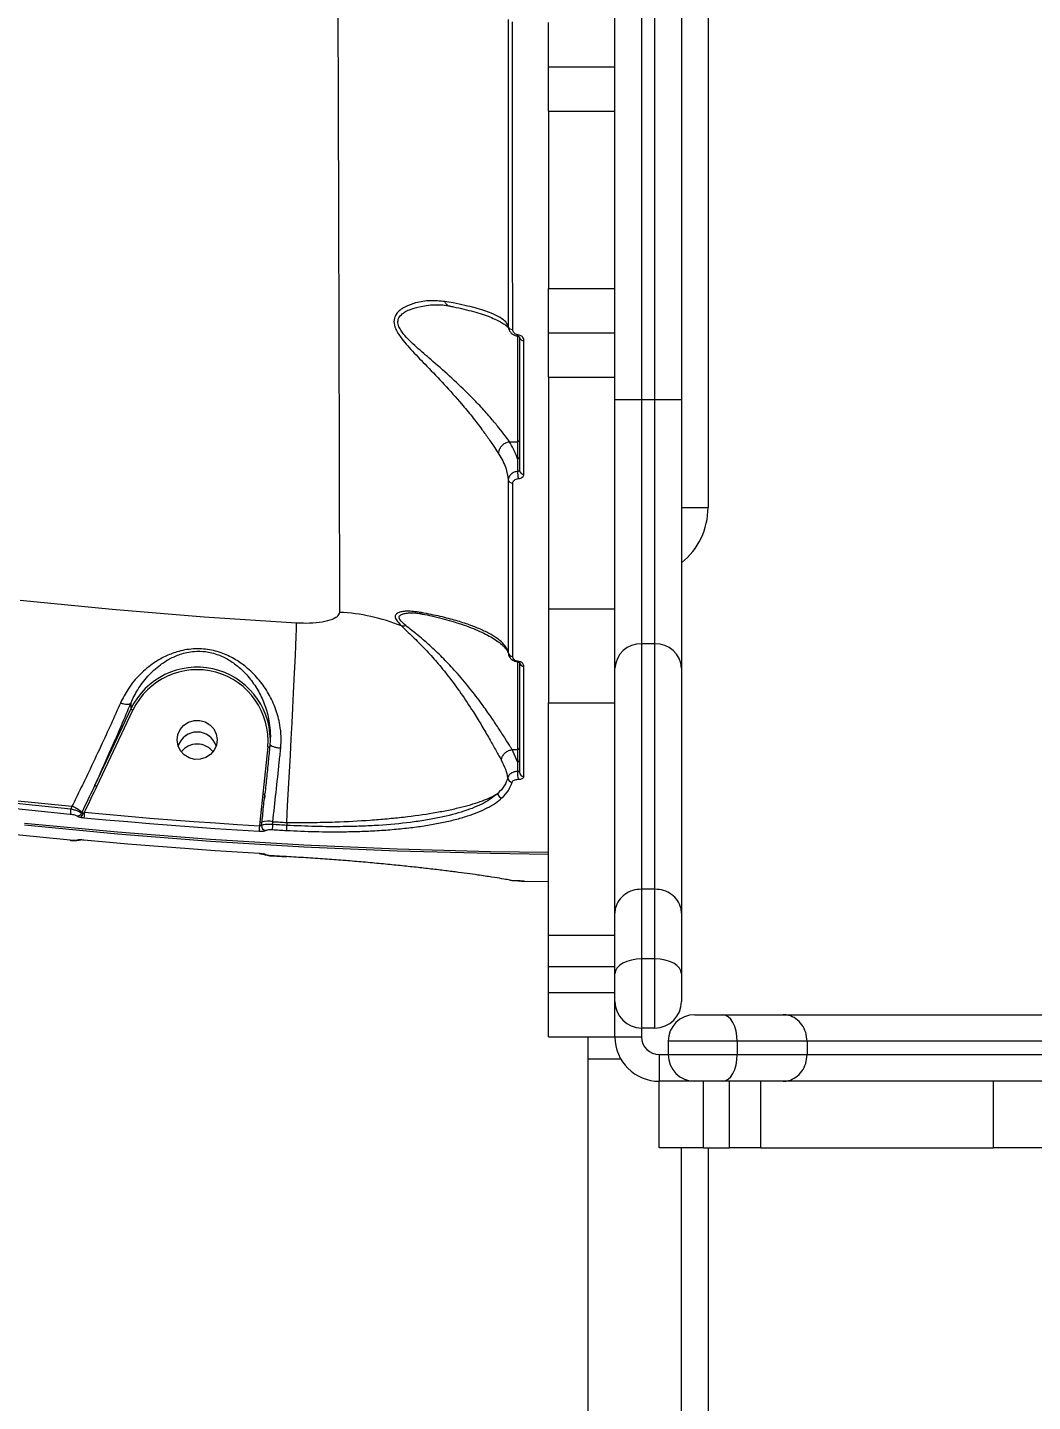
# Model space of a CAD drawing. Header units: millimetres. Extents: x -6328 to 5334, y -5037 to 4112.
# Drawn here: x -1314.1 to -1087.5, y 317.1 to 626.9 of the extents above; entities that cross this region are included whole.
import ezdxf

# ---------------------------------------------------------------- set-up
doc = ezdxf.new("R2010")
doc.units = ezdxf.units.MM
for name, color, linetype in [('DIKOM_ОБЪЕКТ', 7, 'Continuous'), ('DIKOM_РАЗМЕР_ЗОНА', 7, 'Continuous'), ('DIKOM_РАЗМЕР_ОБЪЕКТА', 7, 'Continuous')]:
    doc.layers.add(name, color=color, linetype=linetype)
doc.styles.add('style1', font='arial.ttf', dxfattribs={"width": 0.8})
doc.dimstyles.new('1-50', dxfattribs={"dimtxt": 300, "dimasz": 200, "dimexe": 100, "dimexo": 0, "dimgap": 100, "dimtad": 1, "dimtxsty": 'style1', "dimcen": 200, "dimclrd": 7, "dimclre": 7, "dimclrt": 7, "dimadec": 1, "dimazin": 2, "dimtfac": 1, "dimtmove": 0, "dimatfit": 2, "dimfxl": 0, "dimlwd": 25, "dimlwe": 18, "dimarcsym": 0})

# ---------------------------------------------------------------- blocks, each defined once
blk = doc.blocks.new('*D0')
at = {"layer": 'Defpoints', "color": 0, "transparency": 16777216}
for p in [(-3539.45, 760.32), (3333.52, 448.13), (3333.52, -4437.11)]:
    blk.add_point(p, dxfattribs=at)
at = {"layer": 'DIKOM_РАЗМЕР_ОБЪЕКТА', "color": 7, "lineweight": 18, "transparency": 16777216}
for p, q in [((-3539.45, 760.32), (-3539.45, -4537.11)), ((3333.52, 448.13), (3333.52, -4537.11))]:
    blk.add_line(p, q, dxfattribs=at)
at = {"layer": 'DIKOM_РАЗМЕР_ОБЪЕКТА', "color": 7, "lineweight": 25, "transparency": 16777216}
blk.add_line((-3339.45, -4437.11), (3133.52, -4437.11), dxfattribs=at)
at = {"layer": 'DIKOM_РАЗМЕР_ОБЪЕКТА', "color": 7, "transparency": 16777216}
for points in [[(-3339.45, -4403.77), (-3339.45, -4470.44), (-3539.45, -4437.11)], [(3133.52, -4403.77), (3133.52, -4470.44), (3333.52, -4437.11)]]:
    blk.add_solid(points, dxfattribs=at)
at = {"layer": 'DIKOM_РАЗМЕР_ОБЪЕКТА', "color": 7, "transparency": 16777216, "insert": (-102.96, -4183.94), "char_height": 300, "attachment_point": 5, "style": 'style1'}
blk.add_mtext('6900', dxfattribs=at)
blk = doc.blocks.new('*D1')
at = {"layer": 'Defpoints', "color": 0, "transparency": 16777216}
for p in [(-5040.91, 625.75), (5333.52, 448.13), (5333.52, -4936.78)]:
    blk.add_point(p, dxfattribs=at)
at = {"layer": 'DIKOM_РАЗМЕР_ЗОНА', "color": 7, "lineweight": 18, "transparency": 16777216}
for p, q in [((-5040.91, 625.75), (-5040.91, -5036.78)), ((5333.52, 448.13), (5333.52, -5036.78))]:
    blk.add_line(p, q, dxfattribs=at)
at = {"layer": 'DIKOM_РАЗМЕР_ЗОНА', "color": 7, "lineweight": 25, "transparency": 16777216}
blk.add_line((-4840.91, -4936.78), (5133.52, -4936.78), dxfattribs=at)
at = {"layer": 'DIKOM_РАЗМЕР_ЗОНА', "color": 7, "transparency": 16777216}
for points in [[(-4840.91, -4903.45), (-4840.91, -4970.11), (-5040.91, -4936.78)], [(5133.52, -4903.45), (5133.52, -4970.11), (5333.52, -4936.78)]]:
    blk.add_solid(points, dxfattribs=at)
at = {"layer": 'DIKOM_РАЗМЕР_ЗОНА', "color": 7, "transparency": 16777216, "insert": (-104.69, -4683.61), "char_height": 300, "attachment_point": 5, "style": 'style1'}
blk.add_mtext('10400', dxfattribs=at)
blk = doc.blocks.new('*D2')
at = {"layer": 'Defpoints', "color": 0, "transparency": 16777216}
for p in [(-5303.77, 2121.42), (-1621.11, 2121.42), (560.33, -2395.62)]:
    blk.add_point(p, dxfattribs=at)
at = {"layer": 'DIKOM_РАЗМЕР_ОБЪЕКТА', "color": 7, "lineweight": 18, "transparency": 16777216}
for p, q in [((-1621.11, 2121.42), (-5403.77, 2121.42)), ((560.33, -2395.62), (-5403.77, -2395.62))]:
    blk.add_line(p, q, dxfattribs=at)
at = {"layer": 'DIKOM_РАЗМЕР_ОБЪЕКТА', "color": 7, "lineweight": 25, "transparency": 16777216}
blk.add_line((-5303.77, -2195.62), (-5303.77, 1921.42), dxfattribs=at)
at = {"layer": 'DIKOM_РАЗМЕР_ОБЪЕКТА', "color": 7, "transparency": 16777216}
for points in [[(-5337.11, 1921.42), (-5270.44, 1921.42), (-5303.77, 2121.42)], [(-5337.11, -2195.62), (-5270.44, -2195.62), (-5303.77, -2395.62)]]:
    blk.add_solid(points, dxfattribs=at)
at = {"layer": 'DIKOM_РАЗМЕР_ОБЪЕКТА', "color": 7, "transparency": 16777216, "insert": (-5556.94, -137.1), "char_height": 300, "attachment_point": 5, "rotation": 90, "style": 'style1'}
blk.add_mtext('4500', dxfattribs=at)
blk = doc.blocks.new('*D3')
at = {"layer": 'Defpoints', "color": 0, "transparency": 16777216}
for p in [(-1814.92, 4111.71), (-5877.98, -3895.62), (33.33, -3895.62)]:
    blk.add_point(p, dxfattribs=at)
at = {"layer": 'DIKOM_РАЗМЕР_ЗОНА', "color": 7, "lineweight": 18, "transparency": 16777216}
for p, q in [((-1814.92, 4111.71), (-5977.98, 4111.71)), ((33.33, -3895.62), (-5977.98, -3895.62))]:
    blk.add_line(p, q, dxfattribs=at)
at = {"layer": 'DIKOM_РАЗМЕР_ЗОНА', "color": 7, "lineweight": 25, "transparency": 16777216}
blk.add_line((-5877.98, 3911.71), (-5877.98, -3695.62), dxfattribs=at)
at = {"layer": 'DIKOM_РАЗМЕР_ЗОНА', "color": 7, "transparency": 16777216}
for points in [[(-5911.31, 3911.71), (-5844.65, 3911.71), (-5877.98, 4111.71)], [(-5911.31, -3695.62), (-5844.65, -3695.62), (-5877.98, -3895.62)]]:
    blk.add_solid(points, dxfattribs=at)
at = {"layer": 'DIKOM_РАЗМЕР_ЗОНА', "color": 7, "transparency": 16777216, "insert": (-6131.15, 108.05), "char_height": 300, "attachment_point": 5, "rotation": 90, "style": 'style1'}
blk.add_mtext('8000', dxfattribs=at)

msp = doc.modelspace()

# ---------------------------------------------------------------- linework, layer by layer
at = {"layer": 'DIKOM_ОБЪЕКТ', "color": 7, "linetype": 'Continuous', "lineweight": 15}
for p, q in [((-1181.67, 542.969), (-1181.67, 740.195)), ((-1175.67, 740.195), (-1175.67, 542.969)), ((-1172.67, 542.969), (-1172.67, 740.195)), ((-1166.67, 740.195), (-1166.67, 542.969)), ((-1160.67, 656.408), (-1160.67, 518.676)), ((-1196.67, 618.02), (-1196.67, 628.02)), ((-1196.67, 618.02), (-1181.67, 618.02)), ((-1196.67, 608.02), (-1196.67, 618.02)), ((-1196.67, 608.02), (-1181.67, 608.02)), ((-1196.67, 608.02), (-1196.67, 568.02)), ((-1196.67, 568.02), (-1181.67, 568.02)), ((-1196.67, 558.02), (-1196.67, 568.02)), ((-1221.951, 564.323), (-1221.738, 564.307)), ((-1196.67, 558.02), (-1181.67, 558.02)), ((-1196.67, 548.02), (-1196.67, 558.02)), ((-1203.67, 557.37), (-1203.67, 533.504)), ((-1196.67, 548.02), (-1181.67, 548.02)), ((-1196.67, 548.02), (-1196.67, 495.836)), ((-1175.67, 542.969), (-1181.67, 542.969)), ((-1181.67, 482.421), (-1181.67, 542.969)), ((-1175.67, 542.969), (-1175.67, 487.926)), ((-1172.67, 542.969), (-1175.67, 542.969)), ((-1172.67, 487.926), (-1172.67, 542.969)), ((-1166.67, 542.969), (-1172.67, 542.969)), ((-1166.67, 542.969), (-1166.67, 482.421)), ((-1205.453, 533.504), (-1205.457, 533.504)), ((-1205.453, 533.504), (-1203.67, 533.504)), ((-1203.67, 533.504), (-1203.67, 529.64)), ((-1166.67, 518.676), (-1160.67, 518.676)), ((-1196.67, 495.836), (-1181.67, 495.836)), ((-1196.67, 495.836), (-1196.67, 474.623)), ((-1227.812, 494.882), (-1227.466, 494.855)), ((-1175.67, 487.926), (-1175.67, 432.619)), ((-1172.67, 487.926), (-1175.67, 487.926)), ((-1172.67, 432.619), (-1172.67, 487.926)), ((-1203.67, 483.936), (-1203.67, 464.077)), ((-1203.162, 483.683), (-1203.166, 483.729)), ((-1181.67, 427.18), (-1181.67, 482.421)), ((-1166.67, 482.421), (-1166.67, 427.18)), ((-1290.781, 474.582), (-1290.781, 473.301)), ((-1196.67, 474.623), (-1181.67, 474.623)), ((-1196.67, 422.24), (-1196.67, 474.623)), ((-1290.781, 473.301), (-1298.907, 456.077)), ((-1298.454, 455.783), (-1290.328, 473.007)), ((-1259.939, 464.707), (-1261.088, 454.084)), ((-1204.837, 464.077), (-1204.841, 464.076)), ((-1204.837, 464.077), (-1203.67, 464.077)), ((-1203.67, 461.303), (-1204.837, 464.077)), ((-1203.67, 464.077), (-1203.67, 461.303)), ((-1261.088, 454.084), (-1261.735, 447.707)), ((-1260.63, 453.766), (-1260.704, 453.058)), ((-1304.079, 451.305), (-1304.374, 450.68)), ((-1301.844, 449.92), (-1301.941, 449.715)), ((-1261.735, 447.707), (-1261.829, 446.834)), ((-1261.327, 446.965), (-1261.245, 447.728)), ((-1258.864, 447.185), (-1258.794, 447.832)), ((-1255.67, 447.654), (-1255.67, 447.003)), ((-1302.061, 443.706), (-1302.137, 443.72)), ((-1261.889, 440.635), (-1261.89, 440.644)), ((-1258.921, 440.118), (-1258.922, 440.127)), ((-1258.921, 440.118), (-1255.725, 439.936)), ((-1255.725, 439.936), (-1255.726, 439.945)), ((-1202.167, 434.397), (-1202.348, 434.413)), ((-1202.182, 434.485), (-1202.182, 434.425)), ((-1202.182, 434.404), (-1196.67, 434.376)), ((-1175.67, 432.619), (-1175.67, 416.892)), ((-1172.67, 432.619), (-1175.67, 432.619)), ((-1172.67, 416.892), (-1172.67, 432.619)), ((-1181.67, 413.543), (-1181.67, 427.18)), ((-1166.67, 427.18), (-1166.67, 413.543)), ((-1196.67, 422.24), (-1181.67, 422.24)), ((-1196.67, 415.169), (-1196.67, 422.24)), ((-1196.67, 415.169), (-1181.67, 415.169)), ((-1196.67, 409.311), (-1196.67, 415.169)), ((-1175.67, 416.892), (-1175.67, 401.311)), ((-1172.67, 416.892), (-1175.67, 416.892)), ((-1172.67, 401.311), (-1172.67, 416.892)), ((-1181.67, 407.311), (-1181.67, 413.543)), ((-1166.67, 413.543), (-1166.67, 407.311)), ((-1196.67, 409.311), (-1181.67, 409.311)), ((-1196.67, 399.311), (-1196.67, 409.311)), ((-1181.67, 399.311), (-1181.67, 407.311)), ((-1163.67, 404.311), (-1157.438, 404.311)), ((-1157.438, 404.311), (-1143.744, 404.311)), ((-1143.744, 404.311), (-1080.528, 404.311)), ((-1172.67, 401.311), (-1175.67, 401.311)), ((-1175.67, 401.311), (-1175.67, 399.311)), ((-1196.67, 399.311), (-1181.67, 399.311)), ((-1187.67, 394.311), (-1187.67, 399.311)), ((-1181.67, 399.311), (-1175.67, 399.311)), ((-1154.089, 398.311), (-1169.67, 398.311)), ((-1169.67, 398.311), (-1169.67, 395.311)), ((-1154.089, 398.311), (-1154.089, 395.311)), ((-1138.362, 398.311), (-1154.089, 398.311)), ((-1138.362, 398.311), (-1138.362, 395.311)), ((-1075.133, 398.311), (-1138.362, 398.311)), ((-1187.67, 314.311), (-1187.67, 394.311)), ((-1180.33, 394.311), (-1187.67, 394.311)), ((-1171.67, 395.311), (-1171.67, 389.311)), ((-1171.67, 395.311), (-1169.67, 395.311)), ((-1169.67, 395.311), (-1154.089, 395.311)), ((-1154.089, 395.311), (-1138.362, 395.311)), ((-1138.362, 395.311), (-1075.133, 395.311)), ((-1171.67, 374.311), (-1171.67, 389.311)), ((-1163.67, 389.311), (-1171.67, 389.311)), ((-1157.438, 389.311), (-1163.67, 389.311)), ((-1161.67, 374.311), (-1161.67, 389.311)), ((-1143.744, 389.311), (-1157.438, 389.311)), ((-1155.812, 374.311), (-1155.812, 389.311)), ((-1148.741, 374.311), (-1148.741, 389.311)), ((-1080.528, 389.311), (-1143.744, 389.311)), ((-1096.358, 374.311), (-1096.358, 389.311)), ((-1161.67, 374.311), (-1171.67, 374.311)), ((-1166.67, 314.311), (-1166.67, 374.311)), ((-1161.67, 374.311), (-1155.812, 374.311)), ((-1160.67, 374.311), (-1160.67, -252.013)), ((-1148.741, 374.311), (-1155.812, 374.311)), ((-1148.741, 374.311), (-1096.358, 374.311)), ((-1075.145, 374.311), (-1096.358, 374.311))]:
    msp.add_line(p, q, dxfattribs=at)
at = {"layer": 'DIKOM_ОБЪЕКТ', "color": 7, "linetype": 'Continuous', "lineweight": 15, "flags": 128}
for points in [[(-1203.601, 557.306), (-1203.591, 557.291), (-1203.585, 557.289)], [(-1253.44, 492.595), (-1274.251, 493.934), (-1295.035, 495.639), (-1315.784, 497.709)], [(-1255.67, 447.654), (-1255.455, 451.437), (-1255.242, 455.249), (-1255.034, 459.055), (-1254.83, 462.82), (-1254.635, 466.511), (-1254.449, 470.092), (-1254.274, 473.532), (-1254.112, 476.799), (-1253.964, 479.864), (-1253.832, 482.699), (-1253.716, 485.277), (-1253.618, 487.575), (-1253.539, 489.572), (-1253.479, 491.251), (-1253.44, 492.595)], [(-1203.576, 483.862), (-1203.563, 483.864), (-1203.548, 483.872), (-1203.532, 483.888), (-1203.516, 483.91), (-1203.5, 483.939), (-1203.483, 483.975)], [(-1271.523, 465.095), (-1272.037, 463.94), (-1272.861, 462.974), (-1273.928, 462.277), (-1275.152, 461.903), (-1276.432, 461.884), (-1277.667, 462.221), (-1278.754, 462.887), (-1279.608, 463.828), (-1280.157, 464.967), (-1280.359, 466.213), (-1280.195, 467.464), (-1279.681, 468.619), (-1278.857, 469.585), (-1277.79, 470.283), (-1276.567, 470.656), (-1275.286, 470.675), (-1274.052, 470.338), (-1272.964, 469.672), (-1272.111, 468.732), (-1271.561, 467.592), (-1271.36, 466.346), (-1271.523, 465.095)], [(-1413.463, 464.906), (-1399.923, 462.45), (-1386.355, 460.147), (-1372.762, 457.996), (-1359.144, 455.998), (-1345.505, 454.152), (-1331.845, 452.46), (-1318.166, 450.92), (-1304.47, 449.534)], [(-1304.374, 450.68), (-1318.058, 452.065), (-1331.726, 453.603), (-1345.374, 455.294), (-1359.003, 457.138), (-1372.609, 459.135), (-1386.191, 461.284), (-1399.748, 463.586), (-1413.276, 466.039)], [(-1413.206, 466.687), (-1399.65, 464.228), (-1386.065, 461.922), (-1372.455, 459.769), (-1358.821, 457.769), (-1345.165, 455.922), (-1331.488, 454.229), (-1317.792, 452.69), (-1304.079, 451.305)], [(-1304.471, 443.625), (-1318.166, 445.011), (-1331.845, 446.55), (-1345.505, 448.243), (-1359.144, 450.089), (-1372.762, 452.087), (-1386.355, 454.238), (-1399.923, 456.541), (-1413.463, 458.996)], [(-1261.829, 446.834), (-1266.768, 447.143), (-1271.704, 447.472), (-1276.64, 447.821), (-1281.574, 448.19), (-1286.506, 448.578), (-1291.437, 448.987), (-1296.366, 449.415), (-1301.293, 449.863)], [(-1196.67, 440.88), (-1209.724, 441.045), (-1230.77, 441.604), (-1251.802, 442.522), (-1272.816, 443.801), (-1293.804, 445.44), (-1314.759, 447.439)], [(-1314.759, 447.091), (-1293.804, 445.093), (-1272.816, 443.454), (-1251.802, 442.175), (-1230.77, 441.256), (-1209.724, 440.698), (-1196.67, 440.533)], [(-1301.387, 448.716), (-1296.456, 448.267), (-1291.523, 447.839), (-1286.588, 447.43), (-1281.651, 447.041), (-1276.713, 446.672), (-1271.774, 446.323), (-1266.833, 445.994), (-1261.891, 445.685)], [(-1255.67, 447.003), (-1256.069, 447.026), (-1256.468, 447.048), (-1256.868, 447.07), (-1257.267, 447.093), (-1257.666, 447.116), (-1258.065, 447.139), (-1258.464, 447.162), (-1258.864, 447.185)], [(-1258.794, 447.832), (-1258.403, 447.809), (-1258.013, 447.787), (-1257.622, 447.764), (-1257.232, 447.742), (-1256.841, 447.72), (-1256.451, 447.698), (-1256.061, 447.676), (-1255.67, 447.654)], [(-1261.89, 440.644), (-1266.833, 440.954), (-1271.774, 441.283), (-1276.713, 441.632), (-1281.651, 442.001), (-1286.588, 442.389), (-1291.523, 442.798), (-1296.456, 443.227), (-1301.387, 443.675)], [(-1258.922, 446.036), (-1258.523, 446.013), (-1258.123, 445.99), (-1257.724, 445.967), (-1257.324, 445.944), (-1256.925, 445.922), (-1256.525, 445.899), (-1256.126, 445.877), (-1255.726, 445.855)], [(-1255.726, 439.945), (-1256.126, 439.967), (-1256.525, 439.99), (-1256.925, 440.012), (-1257.324, 440.035), (-1257.724, 440.058), (-1258.123, 440.081), (-1258.523, 440.104), (-1258.922, 440.127)], [(-1175.67, 416.892), (-1176.841, 416.827), (-1177.966, 416.637), (-1179.003, 416.327), (-1179.913, 415.911), (-1180.659, 415.404), (-1181.213, 414.825), (-1181.555, 414.196), (-1181.67, 413.543)], [(-1166.67, 413.543), (-1166.785, 414.196), (-1167.127, 414.825), (-1167.681, 415.404), (-1168.427, 415.911), (-1169.337, 416.327), (-1170.374, 416.637), (-1171.5, 416.827), (-1172.67, 416.892)], [(-1154.089, 398.311), (-1154.153, 399.481), (-1154.344, 400.607), (-1154.653, 401.644), (-1155.07, 402.553), (-1155.577, 403.299), (-1156.156, 403.854), (-1156.784, 404.195), (-1157.438, 404.311)], [(-1157.438, 389.311), (-1156.784, 389.426), (-1156.156, 389.767), (-1155.577, 390.322), (-1155.07, 391.068), (-1154.653, 391.977), (-1154.344, 393.015), (-1154.153, 394.14), (-1154.089, 395.311)]]:
    msp.add_lwpolyline(points, dxfattribs=at)
at = {"layer": 'DIKOM_ОБЪЕКТ', "color": 7, "linetype": 'Continuous', "lineweight": 15}
for centre, radius, start, end in [((-1204.836, 559.721), 0.906, 194.59444, 276.95083), ((-1204.011, 557.617), 0.537, 322.35332, 355.49644), ((-1202.297, 557.171), 0.89, 191.16778, 277.53164), ((-1203.64, 533.974), 0.471, 266.32536, 355.78098), ((-1203.64, 530.11), 0.471, 266.32546, 355.77984), ((-1198.537, 526.449), 5.066, 175.80729, 194.52901), ((-1202.27, 527.07), 0.908, 187.76155, 275.6118), ((-1204.804, 525.094), 0.922, 190.4527, 274.95589), ((-1176.67, 518.676), 16, 308.68219, 0), ((-1245.627, 453.073), 41.983, 67.89178, 87.46807), ((-1229.526, 494.023), 2.076, 261.67811, 289.40985), ((-1175.908, 482.162), 5.768, 87.63949, 177.42681), ((-1172.432, 482.162), 5.768, 2.57319, 92.36051), ((-1204.764, 486.016), 0.95, 186.52003, 272.50613), ((-1203.569, 483.901), 0.0395, 210.0648, 260.62354), ((-1202.225, 483.789), 0.95, 185.67053, 272.59298), ((-1275.888, 466.127), 16.531, 0.83023, 154.27763), ((-1275.893, 466.077), 16.012, 355.09429, 154.35317), ((-1289.985, 474.032), 1.081, 222.54623, 251.50344), ((-1275.859, 463.514), 4.518, 18.34563, 161.65437), ((-1275.859, 463.514), 4.518, 18.34384, 161.65616), ((-1275.859, 460.802), 4.537, 37.94324, 142.05676), ((-1259.74, 465.432), 0.752, 254.61281, 293.3374), ((-1203.64, 464.547), 0.471, 266.32536, 355.78098), ((-1203.64, 461.773), 0.471, 266.32546, 355.77984), ((-1200.093, 458.519), 3.571, 169.25512, 198.59762), ((-1202.198, 458.991), 0.972, 181.67963, 270.95509), ((-1298.111, 456.808), 1.081, 222.54607, 251.50333), ((-1204.843, 457.768), 1.003, 184.13856, 268.95607), ((-1260.888, 454.808), 0.752, 254.61144, 293.33911), ((-1207.006, 454.236), 1.068, 182.77388, 262.95529), ((-1277.716, 447.858), 26.807, 173.9581, 176.41591), ((-1306.62, 444.704), 7.072, 47.52158, 68.94771), ((-1302.874, 450.152), 1.031, 266.91228, 334.94909), ((-1302.826, 449.826), 1.217, 304.51592, 356.54872), ((-1301.271, 450.466), 0.791, 223.65271, 244.50768), ((-1274.144, 447.062), 27.293, 174.11052, 176.52726), ((-1220.073, 444.031), 41.85, 176.15926, 177.7357), ((-1261.532, 448.716), 1.03, 258.64897, 286.2174), ((-1260.31, 446.874), 1.021, 174.89376, 264.55817), ((-1259.807, 442.784), 5.148, 78.64897, 106.2174), ((-1214.971, 444.36), 43.984, 176.31776, 177.81612), ((-1209.705, 444.178), 46.051, 176.48311, 177.91421), ((-1302.816, 444.616), 0.975, 263.27533, 289.73079), ((-1260.373, 441.345), 0.963, 242.97733, 268.01465), ((-1175.67, 407.311), 6, 180, 270), ((-1172.67, 407.311), 6, 270, 0), ((-1163.67, 398.311), 6, 90, 180), ((-1171.67, 399.311), 10, 180, 270), ((-1171.67, 399.311), 4, 180, 270), ((-1163.67, 395.311), 6, 180, 270)]:
    msp.add_arc(centre, radius, start, end, dxfattribs=at)
for points, knots in [([(-1246.96, 1052.731), (-1246.893, 1047.293), (-1246.758, 1036.418), (-1246.565, 1019.476), (-1246.379, 1002.098), (-1246.201, 984.176), (-1246.03, 965.833), (-1245.866, 947.024), (-1245.71, 927.896), (-1245.57, 909.704), (-1245.446, 892.613), (-1245.336, 876.627), (-1245.231, 860.554), (-1245.13, 844.358), (-1245.033, 828.116), (-1244.94, 811.808), (-1244.851, 795.529), (-1244.77, 779.805), (-1244.694, 764.704), (-1244.62, 749.207), (-1244.545, 732.886), (-1244.47, 715.827), (-1244.394, 697.753), (-1244.318, 678.809), (-1244.252, 661.373), (-1244.198, 646.577), (-1244.151, 633.357), (-1244.105, 619.687), (-1244.059, 605.698), (-1244.014, 591.202), (-1243.969, 576.412), (-1243.93, 562.778), (-1243.898, 551.09), (-1243.872, 541.13), (-1243.849, 531.77), (-1243.829, 523.055), (-1243.81, 514.989), (-1243.795, 507.615), (-1243.782, 500.866), (-1243.776, 496.968), (-1243.772, 495.015)], [0, 0, 0, 0, 0.0277428, 0.0554856, 0.0835918, 0.1116979, 0.1402848, 0.1688716, 0.1978427, 0.2268138, 0.2503664, 0.2739191, 0.2976931, 0.3214671, 0.3455316, 0.3695961, 0.393891, 0.4181859, 0.4402547, 0.4623235, 0.4890861, 0.5158638, 0.5426264, 0.5757713, 0.6089163, 0.6309326, 0.652949, 0.6796477, 0.7063614, 0.7330602, 0.7661254, 0.7991906, 0.8241634, 0.8492229, 0.8742824, 0.8994293, 0.9244842, 0.9496267, 0.9747692, 1, 1, 1, 1]), ([(-1205.719, 628.652), (-1205.719, 622.525), (-1205.717, 610.253), (-1205.716, 592.647), (-1205.714, 575.589), (-1205.713, 564.863), (-1205.713, 559.493)], [0, 0, 0, 0, 0.2482505, 0.4971903, 0.7482387, 1, 1, 1, 1]), ([(-1204.726, 558.822), (-1204.726, 564.128), (-1204.727, 574.756), (-1204.728, 591.759), (-1204.73, 609.476), (-1204.731, 621.912), (-1204.731, 628.14)], [0, 0, 0, 0, 0.2482503, 0.4971899, 0.7482385, 1, 1, 1, 1]), ([(-1220.04, 565.096), (-1221.133, 565.202), (-1223.34, 565.417), (-1226.425, 564.929), (-1228.699, 564.108), (-1230.126, 563.202), (-1231.055, 562.272), (-1231.599, 560.997), (-1231.347, 559.195), (-1230.231, 557.328), (-1228.765, 555.511), (-1226.789, 553.323), (-1223.884, 550.333), (-1220.107, 546.395), (-1216.666, 542.552), (-1213.838, 539.126), (-1211.771, 536.433), (-1210.064, 534.052), (-1208.765, 532.132), (-1208.118, 531.144), (-1207.821, 530.688)], [0, 0, 0, 0, 0.0753137, 0.1521196, 0.2131853, 0.2441328, 0.2756864, 0.3129828, 0.3506019, 0.4012238, 0.4376329, 0.4745841, 0.5507903, 0.6403379, 0.7326459, 0.7929996, 0.85494, 0.904775, 0.9561054, 1, 1, 1, 1]), ([(-1205.457, 533.504), (-1205.457, 533.504), (-1205.753, 533.909), (-1206.471, 534.884), (-1207.832, 536.649), (-1209.633, 538.833), (-1211.838, 541.31), (-1214.801, 544.385), (-1218.46, 547.866), (-1222.409, 551.339), (-1225.501, 554.008), (-1227.622, 555.94), (-1228.905, 557.253), (-1229.834, 558.414), (-1230.454, 559.474), (-1230.63, 560.281), (-1230.546, 561.147), (-1230.13, 561.926), (-1229.145, 562.702), (-1227.621, 563.463), (-1225.213, 564.079), (-1223.122, 564.41), (-1221.958, 564.323), (-1221.951, 564.323)], [0, 0, 0, 0, 0.0000127, 0.0466764, 0.1008835, 0.1566666, 0.2236123, 0.2922483, 0.3922083, 0.4950115, 0.5752527, 0.6165294, 0.6577215, 0.6833843, 0.7097525, 0.7409142, 0.7469897, 0.7842085, 0.816416, 0.8495794, 0.915851, 0.9994494, 1, 1, 1, 1]), ([(-1221.945, 564.344), (-1221.444, 564.359), (-1220.446, 564.391), (-1219.45, 564.195), (-1218.955, 564.098)], [0, 0, 0, 0, 0.5028931, 1, 1, 1, 1]), ([(-1205.713, 559.493), (-1205.858, 559.825), (-1206.15, 560.494), (-1207.465, 561.492), (-1209.641, 562.565), (-1212.427, 563.484), (-1215.484, 564.236), (-1217.795, 564.713), (-1219.408, 564.988), (-1220.04, 565.096)], [0, 0, 0, 0, 0.1610251, 0.3238573, 0.4936605, 0.7083238, 0.8181272, 0.928737, 1, 1, 1, 1]), ([(-1220.04, 565.096), (-1220.023, 565.057), (-1219.904, 564.786), (-1219.597, 564.388), (-1219.202, 564.098), (-1218.959, 564.092), (-1218.917, 564.091)], [0, 0, 0, 0, 0.0723705, 0.5004582, 0.9144668, 1, 1, 1, 1]), ([(-1218.921, 564.064), (-1218.638, 564.012), (-1217.489, 563.8), (-1215.684, 563.388), (-1213.506, 562.832), (-1211.551, 562.239), (-1209.822, 561.62), (-1208.359, 560.992), (-1207.2, 560.383), (-1206.367, 559.824), (-1205.864, 559.374), (-1205.667, 559.089), (-1205.667, 559.081), (-1205.667, 559.078)], [0, 0, 0, 0, 0.0310847, 0.1264873, 0.2242691, 0.3243984, 0.4265906, 0.5302413, 0.6332872, 0.7343154, 0.832728, 0.9288017, 1, 1, 1, 1]), ([(-1205.713, 559.493), (-1205.7, 559.332), (-1205.667, 558.929), (-1205.399, 558.346), (-1204.922, 557.828), (-1204.317, 557.454), (-1203.842, 557.356), (-1203.601, 557.306)], [0, 0, 0, 0, 0.1576435, 0.3931732, 0.5991527, 0.7967291, 1, 1, 1, 1]), ([(-1203.475, 557.575), (-1203.62, 557.604), (-1203.91, 557.662), (-1204.27, 557.879), (-1204.55, 558.175), (-1204.703, 558.505), (-1204.719, 558.73), (-1204.726, 558.822)], [0, 0, 0, 0, 0.1920553, 0.3835881, 0.5902092, 0.8340758, 1, 1, 1, 1]), ([(-1203.586, 557.287), (-1203.559, 557.284), (-1203.49, 557.274), (-1203.393, 557.24), (-1203.286, 557.182), (-1203.202, 557.099), (-1203.169, 557.036), (-1203.177, 557.009), (-1203.181, 556.996)], [0, 0, 0, 0, 0.0573695, 0.1495706, 0.2642516, 0.4588776, 0.7608278, 1, 1, 1, 1]), ([(-1202.181, 556.289), (-1202.188, 556.382), (-1202.205, 556.615), (-1202.367, 556.956), (-1202.659, 557.261), (-1203.03, 557.484), (-1203.327, 557.544), (-1203.475, 557.575)], [0, 0, 0, 0, 0.1655324, 0.4120459, 0.620061, 0.8097055, 1, 1, 1, 1]), ([(-1203.17, 556.999), (-1203.17, 551.77), (-1203.17, 541.297), (-1203.17, 531.735), (-1203.17, 526.947)], [0, 0, 0, 0, 0.4992722, 1, 1, 1, 1]), ([(-1202.181, 526.165), (-1202.181, 526.582), (-1202.181, 528.666), (-1202.181, 534.522), (-1202.181, 544), (-1202.181, 552.19), (-1202.181, 556.289)], [0, 0, 0, 0, 0.0441427, 0.2207211, 0.6100162, 1, 1, 1, 1]), ([(-1207.821, 530.688), (-1207.825, 530.726), (-1207.855, 530.971), (-1207.812, 531.478), (-1207.517, 532.183), (-1206.975, 532.82), (-1206.262, 533.306), (-1205.725, 533.438), (-1205.457, 533.504)], [0, 0, 0, 0, 0.0319477, 0.2048554, 0.4036422, 0.6024283, 0.8012141, 1, 1, 1, 1]), ([(-1203.67, 529.64), (-1203.718, 529.799), (-1204.111, 531.106), (-1204.825, 532.383), (-1205.453, 533.504)], [0, 0, 0, 0, 0.1214198, 1, 1, 1, 1]), ([(-1207.821, 530.688), (-1207.229, 529.664), (-1206.138, 527.775), (-1205.844, 525.821), (-1205.71, 524.927)], [0, 0, 0, 0, 0.5425528, 1, 1, 1, 1]), ([(-1203.59, 526.819), (-1203.853, 526.767), (-1204.418, 526.655), (-1205.12, 526.219), (-1205.62, 525.617), (-1205.68, 525.156), (-1205.71, 524.927)], [0, 0, 0, 0, 0.2241212, 0.4807288, 0.7415199, 1, 1, 1, 1]), ([(-1203.67, 529.64), (-1203.662, 529.459), (-1203.619, 528.524), (-1203.603, 527.58), (-1203.59, 526.819)], [0, 0, 0, 0, 0.1941267, 1, 1, 1, 1]), ([(-1203.17, 526.947), (-1203.176, 526.931), (-1203.188, 526.899), (-1203.28, 526.858), (-1203.408, 526.831), (-1203.522, 526.821), (-1203.578, 526.819), (-1203.59, 526.819)], [0, 0, 0, 0, 0.2945807, 0.5738867, 0.8144223, 0.9603311, 1, 1, 1, 1]), ([(-1205.71, 524.927), (-1205.71, 521.335), (-1205.709, 514.145), (-1205.709, 504.118), (-1205.708, 494.602), (-1205.708, 488.808), (-1205.708, 485.908)], [0, 0, 0, 0, 0.2488741, 0.4981941, 0.7488692, 1, 1, 1, 1]), ([(-1204.724, 524.176), (-1204.705, 524.298), (-1204.666, 524.542), (-1204.367, 524.861), (-1203.944, 525.092), (-1203.6, 525.151), (-1203.441, 525.178)], [0, 0, 0, 0, 0.2632567, 0.5266594, 0.7813278, 1, 1, 1, 1]), ([(-1204.722, 485.066), (-1204.722, 487.946), (-1204.722, 493.711), (-1204.723, 503.212), (-1204.723, 513.286), (-1204.724, 520.543), (-1204.724, 524.176)], [0, 0, 0, 0, 0.2488739, 0.4981939, 0.748869, 1, 1, 1, 1]), ([(-1203.441, 525.178), (-1203.284, 525.205), (-1202.945, 525.262), (-1202.53, 525.49), (-1202.237, 525.803), (-1202.2, 526.045), (-1202.181, 526.165)], [0, 0, 0, 0, 0.2213871, 0.4744058, 0.7373087, 1, 1, 1, 1]), ([(-1243.772, 495.015), (-1243.88, 494.681), (-1244.097, 494.008), (-1245.792, 493.212), (-1248.261, 492.694), (-1250.959, 492.506), (-1252.731, 492.569), (-1253.44, 492.595)], [0, 0, 0, 0, 0.2099072, 0.4228947, 0.6382645, 0.8553539, 1, 1, 1, 1]), ([(-1225.859, 495.071), (-1226.945, 495.199), (-1228.434, 495.374), (-1229.968, 495.149), (-1230.818, 494.847), (-1231.307, 494.286), (-1231.099, 493.317), (-1230.292, 492.463), (-1229.826, 491.969)], [0, 0, 0, 0, 0.3030727, 0.4152375, 0.5295143, 0.6687564, 0.8085424, 1, 1, 1, 1]), ([(-1228.836, 492.065), (-1229.331, 492.499), (-1230.174, 493.238), (-1230.412, 494.103), (-1229.882, 494.582), (-1228.965, 494.799), (-1228.288, 494.922), (-1227.849, 494.885), (-1227.812, 494.882)], [0, 0, 0, 0, 0.2718864, 0.4636794, 0.6566679, 0.8183883, 0.984701, 1, 1, 1, 1]), ([(-1227.804, 494.924), (-1227.666, 494.929), (-1227.267, 494.943), (-1226.35, 494.87), (-1225.555, 494.725), (-1225.133, 494.649)], [0, 0, 0, 0, 0.1988323, 0.575363, 1, 1, 1, 1]), ([(-1205.708, 485.908), (-1205.809, 486.262), (-1206.018, 486.988), (-1206.892, 488.079), (-1208.2, 489.182), (-1209.981, 490.278), (-1212.186, 491.332), (-1214.793, 492.337), (-1217.837, 493.292), (-1221.404, 494.222), (-1224.368, 494.787), (-1225.859, 495.071)], [0, 0, 0, 0, 0.1079577, 0.221041, 0.3345734, 0.4495257, 0.5649892, 0.6717717, 0.7791328, 0.888928, 1, 1, 1, 1]), ([(-1225.859, 495.071), (-1225.835, 495.047), (-1225.667, 494.878), (-1225.413, 494.683), (-1225.152, 494.676), (-1225.081, 494.674)], [0, 0, 0, 0, 0.1068308, 0.7600445, 1, 1, 1, 1]), ([(-1225.086, 494.643), (-1224.38, 494.5), (-1222.821, 494.184), (-1220.619, 493.644), (-1218.369, 493.021), (-1216.143, 492.316), (-1214.02, 491.549), (-1212.071, 490.732), (-1210.354, 489.892), (-1208.88, 489.038), (-1207.656, 488.179), (-1206.708, 487.356), (-1206.061, 486.616), (-1205.866, 486.256), (-1205.771, 486.079)], [0, 0, 0, 0, 0.0548956, 0.1211954, 0.1923364, 0.2695218, 0.3551555, 0.4420169, 0.5315663, 0.6234731, 0.7173095, 0.8141207, 0.9086749, 1, 1, 1, 1]), ([(-1229.826, 491.969), (-1229.003, 491.197), (-1227.326, 489.625), (-1224.523, 486.843), (-1221.807, 483.827), (-1219.101, 480.506), (-1216.333, 476.732), (-1213.869, 473.013), (-1211.816, 469.676), (-1210.176, 466.865), (-1208.734, 464.291), (-1207.801, 462.589), (-1207.359, 461.79), (-1207.252, 461.596)], [0, 0, 0, 0, 0.1053254, 0.2145479, 0.3102874, 0.408061, 0.5195918, 0.635277, 0.7180663, 0.8031636, 0.8862433, 0.9724049, 1, 1, 1, 1]), ([(-1204.841, 464.076), (-1204.841, 464.076), (-1204.951, 464.25), (-1205.417, 464.99), (-1206.395, 466.553), (-1207.91, 468.916), (-1209.663, 471.537), (-1211.813, 474.582), (-1214.443, 478.033), (-1217.364, 481.491), (-1220.272, 484.583), (-1223.121, 487.316), (-1226.106, 489.874), (-1227.918, 491.328), (-1228.836, 492.065)], [0, 0, 0, 0, 0.0000129, 0.0265076, 0.1075882, 0.1917931, 0.2740841, 0.3586575, 0.4713062, 0.5879785, 0.6854056, 0.7846708, 0.8908725, 1, 1, 1, 1]), ([(-1257.014, 464.436), (-1256.965, 465.304), (-1256.866, 467.058), (-1257.208, 470.048), (-1258.082, 473.334), (-1259.668, 476.72), (-1261.785, 479.788), (-1264.195, 482.263), (-1266.826, 484.216), (-1269.653, 485.697), (-1272.45, 486.531), (-1274.888, 486.813), (-1276.769, 486.805), (-1278.644, 486.571), (-1280.806, 486.045), (-1283.155, 485.116), (-1285.97, 483.49), (-1288.818, 481.112), (-1291.397, 478.048), (-1292.621, 475.643), (-1293.174, 474.557)], [0, 0, 0, 0, 0.0446305, 0.0901844, 0.1578887, 0.2276906, 0.2976102, 0.3691165, 0.424259, 0.4808154, 0.5408157, 0.5708599, 0.6019605, 0.6340833, 0.6670382, 0.7192629, 0.7727753, 0.8517178, 0.932987, 1, 1, 1, 1]), ([(-1290.782, 474.582), (-1290.782, 474.582), (-1290.342, 475.638), (-1289.22, 477.81), (-1287.021, 480.734), (-1284.567, 482.987), (-1282.096, 484.579), (-1280.078, 485.482), (-1278.168, 486.014), (-1276.267, 486.298), (-1274.574, 486.261), (-1272.47, 485.932), (-1270.307, 485.228), (-1267.881, 483.84), (-1265.625, 482.015), (-1263.538, 479.678), (-1261.73, 476.83), (-1260.357, 473.646), (-1259.596, 470.593), (-1259.322, 467.768), (-1259.364, 466.127), (-1259.442, 465.296), (-1259.442, 465.296)], [0, 0, 0, 0, 0.0000496, 0.0687903, 0.149647, 0.2325771, 0.2845333, 0.337528, 0.3680243, 0.3993628, 0.4434838, 0.4558809, 0.5124443, 0.5666909, 0.6227756, 0.6942104, 0.7670884, 0.8368628, 0.9083349, 0.953763, 0.9999759, 1, 1, 1, 1]), ([(-1205.708, 485.908), (-1205.704, 485.834), (-1205.682, 485.444), (-1205.429, 484.842), (-1204.833, 484.299), (-1204.228, 483.995), (-1203.816, 483.92), (-1203.603, 483.882)], [0, 0, 0, 0, 0.0825406, 0.4350699, 0.6772403, 0.8329897, 1, 1, 1, 1]), ([(-1203.483, 483.975), (-1203.612, 483.997), (-1203.868, 484.041), (-1204.229, 484.21), (-1204.577, 484.508), (-1204.711, 484.821), (-1204.72, 485.027), (-1204.722, 485.066)], [0, 0, 0, 0, 0.1456016, 0.2899617, 0.5320979, 0.9098028, 1, 1, 1, 1]), ([(-1203.575, 483.862), (-1203.571, 483.862), (-1203.533, 483.859), (-1203.459, 483.843), (-1203.356, 483.814), (-1203.25, 483.764), (-1203.17, 483.699), (-1203.169, 483.693), (-1203.168, 483.689)], [0, 0, 0, 0, 0.0085324, 0.0806796, 0.1891969, 0.3404368, 0.6052828, 1, 1, 1, 1]), ([(-1202.182, 482.841), (-1202.184, 482.884), (-1202.194, 483.097), (-1202.342, 483.423), (-1202.71, 483.732), (-1203.087, 483.907), (-1203.35, 483.952), (-1203.483, 483.975)], [0, 0, 0, 0, 0.0950988, 0.471968, 0.7157778, 0.8572267, 1, 1, 1, 1]), ([(-1203.17, 483.725), (-1203.17, 481.371), (-1203.17, 476.66), (-1203.17, 470.242), (-1203.17, 464.262), (-1203.17, 460.73), (-1203.17, 458.963)], [0, 0, 0, 0, 0.2491442, 0.4986282, 0.7491414, 1, 1, 1, 1]), ([(-1202.182, 458.019), (-1202.182, 458.24), (-1202.182, 459.347), (-1202.182, 462.332), (-1202.182, 467.287), (-1202.182, 474.313), (-1202.182, 479.79), (-1202.182, 482.841)], [0, 0, 0, 0, 0.0321659, 0.1608352, 0.4182088, 0.675957, 1, 1, 1, 1]), ([(-1293.174, 474.557), (-1293.867, 472.996), (-1295.262, 469.85), (-1297.679, 464.592), (-1300.015, 459.641), (-1302.209, 455.095), (-1303.454, 452.572), (-1304.079, 451.305)], [0, 0, 0, 0, 0.2106475, 0.4247497, 0.6762129, 0.837399, 1, 1, 1, 1]), ([(-1298.907, 456.077), (-1298.284, 457.442), (-1297.033, 460.184), (-1295.03, 464.679), (-1292.901, 469.55), (-1291.492, 472.896), (-1290.781, 474.582)], [0, 0, 0, 0, 0.2160685, 0.4341084, 0.7147644, 1, 1, 1, 1]), ([(-1290.782, 474.582), (-1290.874, 474.494), (-1291.057, 474.32), (-1291.625, 474.237), (-1292.309, 474.3), (-1292.852, 474.442), (-1293.13, 474.541), (-1293.174, 474.557)], [0, 0, 0, 0, 0.2462369, 0.4924738, 0.7387111, 0.9580304, 1, 1, 1, 1]), ([(-1290.781, 474.582), (-1290.781, 474.582), (-1290.781, 474.583), (-1290.782, 474.582), (-1290.782, 474.582)], [0, 0, 0, 0, 0.5730682, 1, 1, 1, 1]), ([(-1259.442, 465.296), (-1259.556, 464.161), (-1259.798, 461.764), (-1260.182, 458.02), (-1260.454, 455.422), (-1260.591, 454.118)], [0, 0, 0, 0, 0.3093528, 0.6532138, 1, 1, 1, 1]), ([(-1259.442, 465.296), (-1259.426, 465.225), (-1259.394, 465.084), (-1258.996, 464.86), (-1258.388, 464.659), (-1257.729, 464.524), (-1257.257, 464.46), (-1257.06, 464.44), (-1257.014, 464.436)], [0, 0, 0, 0, 0.2123422, 0.4246843, 0.6370268, 0.84937, 0.965475, 1, 1, 1, 1]), ([(-1258.794, 447.832), (-1258.552, 450.024), (-1258.062, 454.473), (-1257.466, 460.078), (-1257.125, 463.365), (-1257.014, 464.436)], [0, 0, 0, 0, 0.3958736, 0.80322, 1, 1, 1, 1]), ([(-1207.252, 461.596), (-1207.25, 461.635), (-1207.246, 461.789), (-1207.182, 462.192), (-1206.925, 462.796), (-1206.377, 463.422), (-1205.655, 463.894), (-1205.113, 464.016), (-1204.841, 464.076)], [0, 0, 0, 0, 0.0343037, 0.1364982, 0.3523745, 0.5682499, 0.784125, 1, 1, 1, 1]), ([(-1207.252, 461.596), (-1206.925, 460.957), (-1206.271, 459.673), (-1205.987, 458.356), (-1205.844, 457.695)], [0, 0, 0, 0, 0.4978686, 1, 1, 1, 1]), ([(-1203.602, 459.185), (-1203.866, 459.146), (-1204.401, 459.066), (-1205.118, 458.741), (-1205.677, 458.274), (-1205.789, 457.888), (-1205.844, 457.695)], [0, 0, 0, 0, 0.2146917, 0.4348049, 0.7188263, 1, 1, 1, 1]), ([(-1203.67, 461.303), (-1203.663, 461.138), (-1203.63, 460.437), (-1203.614, 459.728), (-1203.602, 459.185)], [0, 0, 0, 0, 0.2343149, 1, 1, 1, 1]), ([(-1203.17, 458.963), (-1203.177, 458.989), (-1203.189, 459.04), (-1203.282, 459.105), (-1203.397, 459.15), (-1203.497, 459.172), (-1203.558, 459.181), (-1203.588, 459.184), (-1203.602, 459.185)], [0, 0, 0, 0, 0.3482418, 0.6491547, 0.8444769, 0.9341967, 0.9695954, 1, 1, 1, 1]), ([(-1298.907, 456.077), (-1299.763, 454.291), (-1300.747, 452.239), (-1301.718, 450.187), (-1301.844, 449.92)], [0, 0, 0, 0, 0.870208, 1, 1, 1, 1]), ([(-1301.293, 449.863), (-1301.202, 450.056), (-1300.264, 452.033), (-1299.313, 454.004), (-1298.454, 455.783)], [0, 0, 0, 0, 0.0974053, 1, 1, 1, 1]), ([(-1205.844, 457.695), (-1206.045, 457.082), (-1206.45, 455.848), (-1207.529, 454.741), (-1208.073, 454.184)], [0, 0, 0, 0, 0.4964828, 1, 1, 1, 1]), ([(-1207.137, 453.176), (-1206.589, 453.737), (-1205.485, 454.868), (-1205.071, 456.13), (-1204.862, 456.765)], [0, 0, 0, 0, 0.4964917, 1, 1, 1, 1]), ([(-1204.862, 456.765), (-1204.824, 456.845), (-1204.748, 457.005), (-1204.409, 457.197), (-1203.975, 457.333), (-1203.639, 457.365), (-1203.478, 457.38)], [0, 0, 0, 0, 0.2974636, 0.5890265, 0.8028446, 1, 1, 1, 1]), ([(-1203.478, 457.38), (-1203.437, 457.383), (-1203.256, 457.394), (-1202.928, 457.447), (-1202.541, 457.576), (-1202.243, 457.774), (-1202.203, 457.935), (-1202.182, 458.019)], [0, 0, 0, 0, 0.0490732, 0.2179129, 0.4266715, 0.7022436, 1, 1, 1, 1]), ([(-1261.245, 447.728), (-1261.21, 448.054), (-1261.035, 449.687), (-1260.831, 451.818), (-1260.642, 453.624), (-1260.591, 454.118)], [0, 0, 0, 0, 0.1536563, 0.7683028, 1, 1, 1, 1]), ([(-1255.726, 445.855), (-1253.553, 445.754), (-1249.171, 445.552), (-1243.484, 445.533), (-1238.693, 445.647), (-1234.758, 445.84), (-1230.923, 446.133), (-1227.269, 446.527), (-1223.837, 447.017), (-1220.629, 447.604), (-1217.631, 448.297), (-1214.912, 449.088), (-1212.498, 449.967), (-1210.393, 450.935), (-1208.558, 451.997), (-1207.612, 452.782), (-1207.137, 453.176)], [0, 0, 0, 0, 0.1013046, 0.2043245, 0.2693234, 0.3347703, 0.4016321, 0.4689837, 0.5341683, 0.5998078, 0.6668825, 0.7344532, 0.7996653, 0.8653309, 0.9324208, 1, 1, 1, 1]), ([(-1255.67, 447.654), (-1253.846, 447.646), (-1250.174, 447.628), (-1243.835, 447.779), (-1238.079, 448.077), (-1233.004, 448.489), (-1228.12, 448.992), (-1223.587, 449.624), (-1219.521, 450.371), (-1216.714, 450.989), (-1214.201, 451.654), (-1211.98, 452.363), (-1210.053, 453.122), (-1208.808, 453.738), (-1208.214, 454.099), (-1208.073, 454.184)], [0, 0, 0, 0, 0.0869112, 0.1748861, 0.3057204, 0.3728218, 0.4404087, 0.5725022, 0.6402835, 0.708565, 0.774872, 0.8416469, 0.9098981, 0.9786596, 1, 1, 1, 1]), ([(-1208.073, 454.184), (-1209.029, 453.445), (-1210.474, 452.326), (-1213.259, 451.052), (-1216.405, 449.89), (-1220.13, 448.917), (-1224.328, 448.139), (-1228.818, 447.494), (-1233.704, 447.045), (-1238.862, 446.788), (-1243.596, 446.677), (-1249.213, 446.7), (-1253.506, 446.902), (-1255.67, 447.003)], [0, 0, 0, 0, 0.130741, 0.1978155, 0.2653844, 0.3961147, 0.4632011, 0.5307838, 0.6611978, 0.7281017, 0.7954933, 0.8968894, 1, 1, 1, 1]), ([(-1304.47, 449.534), (-1304.286, 449.513), (-1303.916, 449.47), (-1303.433, 449.364), (-1303.069, 449.243), (-1302.976, 449.162), (-1302.93, 449.122)], [0, 0, 0, 0, 0.2566213, 0.5136595, 0.7612227, 1, 1, 1, 1]), ([(-1301.941, 449.715), (-1302.014, 449.786), (-1302.162, 449.931), (-1302.735, 450.196), (-1303.497, 450.463), (-1304.083, 450.608), (-1304.374, 450.68)], [0, 0, 0, 0, 0.2425111, 0.4917014, 0.7472718, 1, 1, 1, 1]), ([(-1301.612, 449.752), (-1301.661, 449.739), (-1301.761, 449.712), (-1301.873, 449.697), (-1301.926, 449.703), (-1301.938, 449.713), (-1301.941, 449.715)], [0, 0, 0, 0, 0.3282787, 0.678712, 0.9203877, 1, 1, 1, 1]), ([(-1301.293, 449.863), (-1301.371, 449.833), (-1301.48, 449.792), (-1301.583, 449.761), (-1301.612, 449.752)], [0, 0, 0, 0, 0.7208514, 1, 1, 1, 1]), ([(-1302.93, 449.122), (-1302.888, 449.085), (-1302.803, 449.011), (-1302.508, 448.906), (-1302.254, 448.849), (-1302.137, 448.823)], [0, 0, 0, 0, 0.3509587, 0.7013913, 1, 1, 1, 1]), ([(-1302.137, 448.823), (-1302.069, 448.81), (-1301.834, 448.765), (-1301.573, 448.736), (-1301.387, 448.716)], [0, 0, 0, 0, 0.2879213, 1, 1, 1, 1]), ([(-1261.327, 446.965), (-1261.343, 446.949), (-1261.374, 446.917), (-1261.487, 446.877), (-1261.633, 446.848), (-1261.755, 446.837), (-1261.821, 446.835), (-1261.829, 446.834)], [0, 0, 0, 0, 0.2402545, 0.481153, 0.7222791, 0.9628586, 1, 1, 1, 1]), ([(-1258.864, 447.185), (-1258.907, 447.188), (-1259.23, 447.212), (-1259.832, 447.231), (-1260.552, 447.197), (-1261.103, 447.108), (-1261.253, 447.013), (-1261.327, 446.965)], [0, 0, 0, 0, 0.0372364, 0.2781056, 0.5188615, 0.7593902, 1, 1, 1, 1]), ([(-1302.93, 443.647), (-1302.972, 443.63), (-1303.056, 443.595), (-1303.374, 443.573), (-1303.797, 443.576), (-1304.187, 443.599), (-1304.416, 443.62), (-1304.471, 443.625)], [0, 0, 0, 0, 0.2249539, 0.4495811, 0.6803277, 0.9238133, 1, 1, 1, 1]), ([(-1304.362, 443.611), (-1304.222, 443.598), (-1303.831, 443.561), (-1303.21, 443.565), (-1302.819, 443.561), (-1302.546, 443.676), (-1302.499, 443.696)], [0, 0, 0, 0, 0.1883845, 0.5267069, 0.9188195, 1, 1, 1, 1]), ([(-1302.137, 443.72), (-1302.254, 443.721), (-1302.508, 443.723), (-1302.804, 443.7), (-1302.888, 443.665), (-1302.93, 443.647)], [0, 0, 0, 0, 0.2986226, 0.6490483, 1, 1, 1, 1]), ([(-1302.522, 443.693), (-1302.52, 443.694), (-1302.515, 443.695), (-1302.435, 443.703), (-1302.292, 443.709), (-1302.14, 443.707), (-1302.061, 443.705)], [0, 0, 0, 0, 0.1445206, 0.3592057, 0.6666421, 1, 1, 1, 1]), ([(-1301.387, 443.675), (-1301.462, 443.682), (-1301.722, 443.705), (-1301.964, 443.714), (-1302.137, 443.72)], [0, 0, 0, 0, 0.2879215, 1, 1, 1, 1]), ([(-1261.891, 445.685), (-1261.865, 445.683), (-1261.67, 445.672), (-1261.308, 445.668), (-1260.874, 445.698), (-1260.542, 445.762), (-1260.452, 445.826), (-1260.407, 445.858)], [0, 0, 0, 0, 0.0372318, 0.2778758, 0.5185808, 0.7592337, 1, 1, 1, 1]), ([(-1260.407, 445.858), (-1260.362, 445.89), (-1260.271, 445.953), (-1259.939, 446.019), (-1259.505, 446.052), (-1259.143, 446.048), (-1258.948, 446.038), (-1258.922, 446.036)], [0, 0, 0, 0, 0.2407363, 0.4813566, 0.7220917, 0.9627992, 1, 1, 1, 1]), ([(-1260.407, 440.383), (-1260.411, 440.387), (-1260.448, 440.415), (-1260.591, 440.471), (-1260.933, 440.544), (-1261.384, 440.607), (-1261.722, 440.632), (-1261.89, 440.644)], [0, 0, 0, 0, 0.0372896, 0.2782363, 0.5190458, 0.7595575, 1, 1, 1, 1]), ([(-1261.889, 440.634), (-1261.862, 440.632), (-1261.682, 440.623), (-1261.371, 440.592), (-1261.045, 440.545), (-1260.868, 440.509), (-1260.799, 440.488), (-1260.804, 440.49), (-1260.805, 440.49)], [0, 0, 0, 0, 0.0547547, 0.3562006, 0.6171693, 0.8186091, 0.9555832, 1, 1, 1, 1]), ([(-1260.997, 440.62), (-1260.955, 440.584), (-1260.849, 440.493), (-1260.649, 440.399), (-1260.322, 440.288), (-1259.832, 440.2), (-1259.265, 440.137), (-1258.972, 440.123), (-1258.898, 440.119)], [0, 0, 0, 0, 0.0698757, 0.1792233, 0.3263754, 0.6576965, 0.9140019, 1, 1, 1, 1]), ([(-1258.922, 440.127), (-1259.091, 440.139), (-1259.429, 440.163), (-1259.88, 440.224), (-1260.222, 440.296), (-1260.365, 440.351), (-1260.402, 440.379), (-1260.407, 440.383)], [0, 0, 0, 0, 0.2404748, 0.4810174, 0.7218885, 0.9628789, 1, 1, 1, 1]), ([(-1207.137, 434.968), (-1207.865, 435.088), (-1209.331, 435.329), (-1212.12, 435.742), (-1214.95, 436.136), (-1217.647, 436.493), (-1220.644, 436.869), (-1223.889, 437.254), (-1227.339, 437.639), (-1230.98, 438.02), (-1234.842, 438.396), (-1238.844, 438.756), (-1242.935, 439.093), (-1247.102, 439.405), (-1251.379, 439.694), (-1254.274, 439.861), (-1255.726, 439.945)], [0, 0, 0, 0, 0.10012, 0.2018927, 0.2670866, 0.3327346, 0.3998168, 0.4673953, 0.5327955, 0.5986549, 0.6659611, 0.7337666, 0.7991438, 0.8649761, 0.9322411, 1, 1, 1, 1]), ([(-1204.862, 434.524), (-1205.067, 434.575), (-1205.48, 434.679), (-1206.582, 434.871), (-1207.137, 434.968)], [0, 0, 0, 0, 0.4964926, 1, 1, 1, 1]), ([(-1203.478, 434.469), (-1203.629, 434.471), (-1203.931, 434.477), (-1204.348, 434.489), (-1204.725, 434.505), (-1204.813, 434.517), (-1204.862, 434.524)], [0, 0, 0, 0, 0.1849053, 0.368597, 0.6500906, 1, 1, 1, 1]), ([(-1203.482, 434.469), (-1203.358, 434.466), (-1203.088, 434.462), (-1202.728, 434.452), (-1202.44, 434.443), (-1202.296, 434.434), (-1202.297, 434.435), (-1202.298, 434.435)], [0, 0, 0, 0, 0.1836619, 0.4002394, 0.6602431, 0.9464126, 1, 1, 1, 1]), ([(-1202.182, 434.425), (-1202.183, 434.425), (-1202.189, 434.429), (-1202.312, 434.438), (-1202.648, 434.45), (-1203.042, 434.461), (-1203.332, 434.466), (-1203.478, 434.469)], [0, 0, 0, 0, 0.0639347, 0.3885906, 0.6455869, 0.8222987, 1, 1, 1, 1]), ([(-1175.67, 432.619), (-1176.345, 432.559), (-1177.694, 432.438), (-1179.489, 431.501), (-1180.854, 430.121), (-1181.538, 428.611), (-1181.668, 427.601), (-1181.67, 427.2), (-1181.67, 427.18)], [0, 0, 0, 0, 0.2145862, 0.4291713, 0.6437893, 0.8584802, 0.9930847, 1, 1, 1, 1]), ([(-1166.67, 427.18), (-1166.67, 427.2), (-1166.672, 427.601), (-1166.802, 428.611), (-1167.486, 430.121), (-1168.851, 431.501), (-1170.647, 432.438), (-1171.996, 432.559), (-1172.67, 432.619)], [0, 0, 0, 0, 0.0069153, 0.1415198, 0.3562107, 0.5708287, 0.7854138, 1, 1, 1, 1]), ([(-1138.362, 398.311), (-1138.421, 398.985), (-1138.54, 400.335), (-1139.468, 402.13), (-1140.834, 403.496), (-1142.304, 404.166), (-1143.301, 404.307), (-1143.698, 404.31), (-1143.744, 404.311)], [0, 0, 0, 0, 0.2146717, 0.4293433, 0.644016, 0.858691, 0.983598, 1, 1, 1, 1]), ([(-1143.744, 389.311), (-1143.698, 389.311), (-1143.301, 389.315), (-1142.304, 389.455), (-1140.834, 390.125), (-1139.468, 391.491), (-1138.54, 393.287), (-1138.421, 394.636), (-1138.362, 395.311)], [0, 0, 0, 0, 0.016402, 0.141309, 0.355984, 0.5706567, 0.7853283, 1, 1, 1, 1])]:
    msp.add_open_spline(points, degree=3, knots=knots, dxfattribs=at)

# ---------------------------------------------------------------- dimensions: what is measured, and where the dimension line sits
at = {"layer": 'DIKOM_РАЗМЕР_ЗОНА'}
dim = msp.add_linear_dim(base=(-5877.98, -3895.616), p1=(-1814.925, 4111.709), p2=(33.33, -3895.616), angle=90, text='8000', dimstyle='1-50', dxfattribs=at)
dim.commit()
dim.dimension.update_dxf_attribs({"geometry": '*D3', "text_midpoint": (-5877.98, 108.046), "dimtype": 160})
dim = msp.add_linear_dim(base=(5333.521, -4936.782), p1=(-5040.908, 625.746), p2=(5333.521, 448.128), text='10400', dimstyle='1-50', dxfattribs=at)
dim.commit()
dim.dimension.update_dxf_attribs({"geometry": '*D1', "text_midpoint": (-104.69, -4936.782), "dimtype": 160})
at = {"layer": 'DIKOM_РАЗМЕР_ОБЪЕКТА'}
dim = msp.add_linear_dim(base=(-5303.773, 2121.419), p1=(560.33, -2395.616), p2=(-1621.109, 2121.419), angle=90, text='4500', dimstyle='1-50', dxfattribs=at)
dim.commit()
dim.dimension.update_dxf_attribs({"geometry": '*D2', "text_midpoint": (-5303.773, -137.099), "dimtype": 160})
dim = msp.add_linear_dim(base=(3333.521, -4437.108), p1=(-3539.449, 760.323), p2=(3333.521, 448.128), text='6900', dimstyle='1-50', dxfattribs=at)
dim.commit()
dim.dimension.update_dxf_attribs({"geometry": '*D0', "text_midpoint": (-102.964, -4437.108), "dimtype": 160})

doc.saveas('drawing.dxf')
